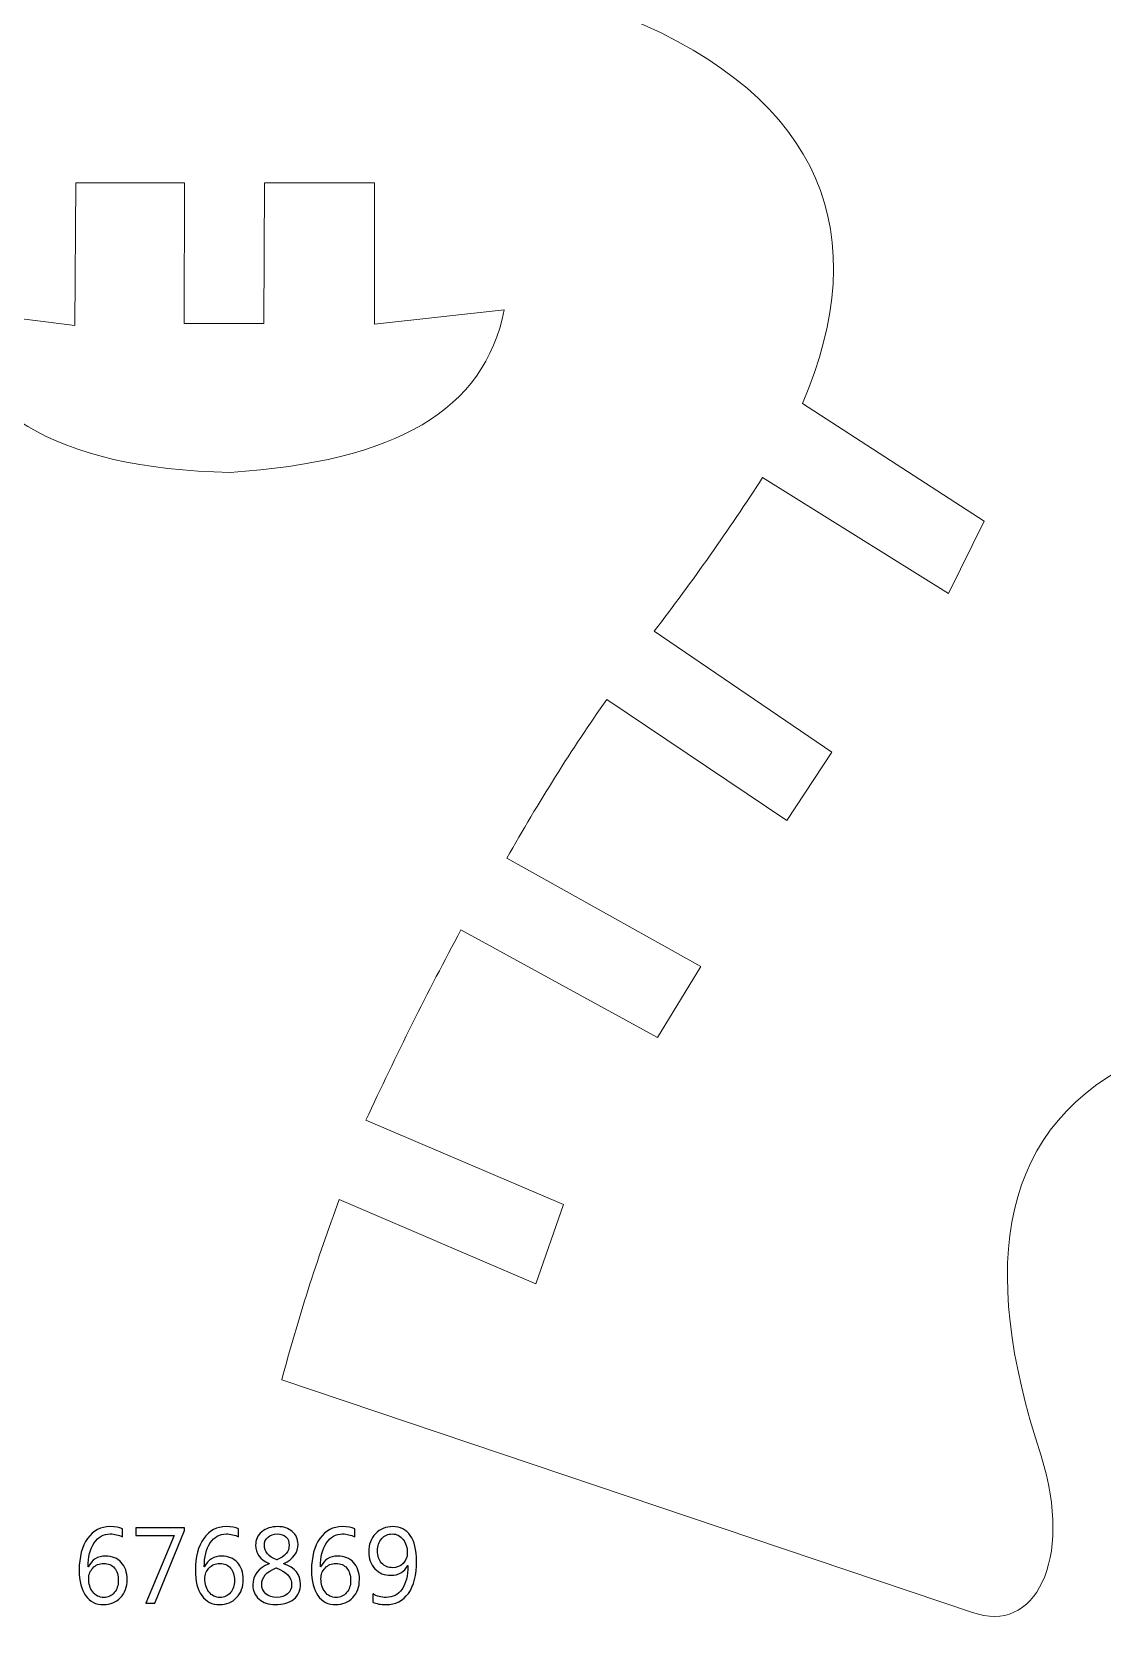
# Model space of a CAD drawing. Header units: centimetres. Extents: x -196 to 200, y -267 to 229.
# Drawn here: x -113.6 to -71.2, y 48.2 to 111.7 of the extents above; entities that cross this region are included whole.
import ezdxf

# ---------------------------------------------------------------- set-up
doc = ezdxf.new("R2010")
doc.units = ezdxf.units.CM
doc.header["$MEASUREMENT"] = 0
doc.layers.add('Camada 1', color=7, linetype='Continuous')
doc.layers.add('Camada 2', color=20, linetype='Continuous')

msp = doc.modelspace()

# ---------------------------------------------------------------- linework, layer by layer
at = {"layer": 'Camada 1', "lineweight": 9}
for points, knots in [([(114.689, 140.372), (114.689, 140.372), (121.777, 140.406), (121.777, 140.406), (121.777, 140.406), (121.777, 140.406), (121.77, 129.531), (121.77, 129.531), (121.77, 129.531), (121.77, 129.531), (125.082, 129.531), (125.082, 129.531), (125.082, 129.531), (125.082, 129.531), (125.087, 140.334), (125.087, 140.334), (125.087, 140.334), (125.087, 140.334), (135.586, 140.334), (135.586, 140.334), (135.586, 140.334), (135.586, 140.334), (135.586, 129.531), (135.586, 129.531), (135.586, 129.531), (135.586, 129.531), (138.885, 129.531), (138.885, 129.531), (138.885, 129.531), (138.885, 129.531), (138.886, 140.351), (138.886, 140.351), (138.886, 140.351), (138.886, 140.351), (149.417, 140.346), (149.417, 140.346), (149.417, 140.346), (149.417, 140.346), (149.391, 129.535), (149.391, 129.535), (149.391, 129.535), (149.391, 129.535), (152.742, 129.531), (152.742, 129.531), (152.742, 129.531), (152.742, 129.531), (152.755, 140.375), (152.755, 140.375), (152.755, 140.375), (152.755, 140.375), (163.247, 140.384), (163.247, 140.384), (163.247, 140.384), (163.247, 140.384), (163.247, 129.532), (163.247, 129.532), (163.247, 129.532), (163.247, 129.532), (166.534, 129.534), (166.534, 129.534), (166.534, 129.534), (166.534, 129.534), (166.587, 140.372), (166.587, 140.372), (166.587, 140.372), (166.587, 140.372), (177.191, 140.351), (177.191, 140.351), (177.191, 140.351), (177.191, 140.351), (177.225, 129.532), (177.225, 129.532), (177.225, 129.532), (177.225, 129.532), (180.491, 129.532), (180.491, 129.532), (180.491, 129.532), (180.491, 129.532), (180.507, 140.351), (180.507, 140.351), (180.507, 140.351), (180.507, 140.351), (194.175, 140.357), (194.175, 140.357), (194.175, 140.357), (194.175, 140.357), (194.198, 135.934), (194.198, 135.934), (194.198, 135.934), (194.198, 135.934), (190.911, 135.937), (190.911, 135.937), (190.911, 135.937), (190.911, 135.937), (190.911, 122.929), (190.911, 122.929), (190.911, 122.929), (190.911, 122.929), (194.197, 122.931), (194.197, 122.931), (194.197, 122.931), (194.197, 122.931), (194.197, 118.546), (194.197, 118.546), (194.197, 118.546), (194.197, 118.546), (111.237, 118.545), (111.237, 118.545), (111.237, 118.545), (111.237, 118.545), (111.234, 125.194), (111.234, 125.194), (111.234, 125.194), (111.234, 125.194), (100.095, 125.194), (100.095, 125.194), (100.095, 125.194), (98.387, 125.156), (97.605, 123.336), (97.591, 120.037), (97.591, 120.037), (97.729, 114.639), (94.559, 112.378), (91.986, 112.668), (91.986, 112.668), (91.986, 112.668), (93.508, 124.97), (93.508, 124.97), (93.508, 124.97), (93.508, 124.97), (90.249, 125.309), (90.249, 125.309), (90.249, 125.309), (90.249, 125.309), (89.165, 117.272), (89.165, 117.272), (89.165, 117.272), (89.165, 117.272), (2.271, 117.175), (2.271, 117.175), (2.271, 117.175), (2.271, 117.175), (2.269, 110.802), (2.269, 110.802), (2.269, 110.802), (2.269, 110.802), (-1.043, 110.801), (-1.043, 110.801), (-1.043, 110.801), (-1.043, 110.801), (-1.185, 88.942), (-1.185, 88.942), (-1.185, 88.942), (-1.185, 88.942), (-35.24, 85.129), (-35.24, 85.129), (-35.24, 85.129), (-35.24, 85.129), (-63.557, 85.144), (-63.557, 85.144), (-63.557, 85.144), (-65.043, 84.591), (-65.665, 83.347), (-65.246, 81.268), (-65.246, 81.268), (-65.246, 81.268), (-64.254, 78.165), (-64.254, 78.165), (-64.254, 78.165), (-63.326, 75.262), (-63.061, 73.597), (-65.387, 72.634), (-65.387, 72.634), (-65.387, 72.634), (-69.566, 71.073), (-69.566, 71.073), (-69.566, 71.073), (-75.32, 68.462), (-76.167, 62.893), (-73.657, 55.298), (-73.657, 55.298), (-72.354, 51.114), (-73.927, 48.199), (-76.368, 49.092), (-76.368, 49.092), (-76.368, 49.092), (-103.733, 58.307), (-103.733, 58.307), (-103.733, 58.307), (-103.102, 60.687), (-102.343, 63.067), (-101.456, 65.446), (-101.456, 65.446), (-101.456, 65.446), (-93.666, 62.108), (-93.666, 62.108), (-93.666, 62.108), (-93.666, 62.108), (-92.577, 65.248), (-92.577, 65.248), (-92.577, 65.248), (-92.577, 65.248), (-100.4, 68.586), (-100.4, 68.586), (-100.4, 68.586), (-99.209, 71.162), (-97.955, 73.674), (-96.637, 76.121), (-96.637, 76.121), (-96.637, 76.121), (-88.847, 71.858), (-88.847, 71.858), (-88.847, 71.858), (-88.847, 71.858), (-87.13, 74.667), (-87.13, 74.667), (-87.13, 74.667), (-87.13, 74.667), (-94.821, 78.964), (-94.821, 78.964), (-94.821, 78.964), (-93.561, 81.177), (-92.248, 83.287), (-90.86, 85.243), (-90.86, 85.243), (-90.86, 85.243), (-83.73, 80.451), (-83.73, 80.451), (-83.73, 80.451), (-83.73, 80.451), (-81.948, 83.161), (-81.948, 83.161), (-81.948, 83.161), (-81.948, 83.161), (-88.979, 87.953), (-88.979, 87.953), (-88.979, 87.953), (-87.461, 89.938), (-86.028, 91.963), (-84.688, 94.035), (-84.688, 94.035), (-84.688, 94.035), (-77.327, 89.441), (-77.327, 89.441), (-77.327, 89.441), (-77.327, 89.441), (-75.907, 92.316), (-75.907, 92.316), (-75.907, 92.316), (-75.907, 92.316), (-83.103, 96.976), (-83.103, 96.976), (-83.103, 96.976), (-80.277, 103.602), (-82.236, 109.043), (-90.122, 112.277), (-90.122, 112.277), (-103.899, 115.381), (-119.513, 113.823), (-133.764, 106.791), (-133.764, 106.791), (-144.008, 101.178), (-154.042, 94.092), (-164.777, 87.847), (-164.777, 87.847), (-170.221, 84.322), (-175.616, 81.162), (-181.376, 78.622), (-181.376, 78.622), (-183.558, 77.911), (-185.077, 77.638), (-185.897, 78.094), (-185.897, 78.094), (-191.027, 82.698), (-193.644, 93.751), (-193.229, 112.589), (-193.229, 112.589), (-192.121, 128.575), (-189.468, 139.014), (-184.95, 142.757), (-184.95, 142.757), (-180.824, 144.316), (-165.289, 144.555), (-141.95, 142.79), (-141.95, 142.79), (-126.066, 141.543), (-110.264, 140.047), (-94.515, 138.397), (-94.515, 138.397), (-85.281, 137.334), (-77.614, 145.445), (-70.733, 157.943), (-70.733, 157.943), (-72.994, 158.332), (-74.592, 160.089), (-74.791, 163.639), (-74.791, 163.639), (-74.747, 167.843), (-72.92, 169.939), (-69.436, 170.243), (-69.436, 170.243), (-67.983, 170.256), (-66.531, 170.239), (-65.079, 170.073), (-65.079, 170.073), (-63.108, 169.837), (-62.191, 170.706), (-62.256, 173.119), (-62.256, 173.119), (-62.256, 173.119), (-62.225, 177.892), (-62.225, 177.892), (-62.225, 177.892), (-62.225, 177.892), (-58.622, 177.892), (-58.622, 177.892), (-58.622, 177.892), (-58.622, 177.892), (-58.621, 184.763), (-58.621, 184.763), (-58.621, 184.763), (-58.621, 184.763), (-52.573, 184.76), (-52.573, 184.76), (-52.573, 184.76), (-52.573, 184.76), (-46.65, 192.035), (-46.65, 192.035), (-46.65, 192.035), (-46.65, 192.035), (-18.056, 192.03), (-18.056, 192.03), (-18.056, 192.03), (-18.056, 192.03), (-18.049, 180.199), (-18.049, 180.199), (-18.049, 180.199), (-18.049, 180.199), (-14.604, 180.2), (-14.604, 180.2), (-14.604, 180.2), (-14.604, 180.2), (-14.654, 172.369), (-14.654, 172.369), (-14.654, 172.369), (-14.75, 170.684), (-15.901, 169.942), (-17.653, 169.659), (-17.653, 169.659), (-17.653, 169.659), (-23.365, 169.659), (-23.365, 169.659), (-23.365, 169.659), (-23.365, 169.659), (-23.367, 164.682), (-23.367, 164.682), (-23.367, 164.682), (-23.367, 164.682), (-17.384, 164.682), (-17.384, 164.682), (-17.384, 164.682), (-9.828, 164.385), (-5.427, 163.227), (-3.319, 160.661), (-3.319, 160.661), (-1.966, 159.056), (-1.137, 157.276), (-1.075, 155.241), (-1.075, 155.241), (-1.075, 155.241), (-1.006, 145.454), (-1.006, 145.454), (-1.006, 145.454), (-1.006, 145.454), (2.333, 145.456), (2.333, 145.456), (2.333, 145.456), (2.333, 145.456), (2.342, 137.754), (2.342, 137.754), (2.342, 137.754), (2.342, 137.754), (92.633, 137.751), (92.633, 137.751), (92.633, 137.751), (92.633, 137.751), (92.619, 142.019), (92.619, 142.019), (92.619, 142.019), (94.823, 148.923), (96.989, 156.13), (99.23, 162.731), (99.23, 162.731), (100.216, 165.658), (101.894, 167.27), (104.257, 167.188), (104.257, 167.188), (107.361, 166.892), (109.115, 164.964), (110.065, 161.989), (110.065, 161.989), (111.854, 155.099), (113.136, 147.567), (114.689, 140.372)], [0, 0, 0, 0, 0.009804, 0.009804, 0.009804, 0.009804, 0.019608, 0.019608, 0.019608, 0.019608, 0.029412, 0.029412, 0.029412, 0.029412, 0.039216, 0.039216, 0.039216, 0.039216, 0.04902, 0.04902, 0.04902, 0.04902, 0.058824, 0.058824, 0.058824, 0.058824, 0.068627, 0.068627, 0.068627, 0.068627, 0.078431, 0.078431, 0.078431, 0.078431, 0.088235, 0.088235, 0.088235, 0.088235, 0.098039, 0.098039, 0.098039, 0.098039, 0.107843, 0.107843, 0.107843, 0.107843, 0.117647, 0.117647, 0.117647, 0.117647, 0.127451, 0.127451, 0.127451, 0.127451, 0.137255, 0.137255, 0.137255, 0.137255, 0.147059, 0.147059, 0.147059, 0.147059, 0.156863, 0.156863, 0.156863, 0.156863, 0.166667, 0.166667, 0.166667, 0.166667, 0.176471, 0.176471, 0.176471, 0.176471, 0.186275, 0.186275, 0.186275, 0.186275, 0.196078, 0.196078, 0.196078, 0.196078, 0.205882, 0.205882, 0.205882, 0.205882, 0.215686, 0.215686, 0.215686, 0.215686, 0.22549, 0.22549, 0.22549, 0.22549, 0.235294, 0.235294, 0.235294, 0.235294, 0.245098, 0.245098, 0.245098, 0.245098, 0.254902, 0.254902, 0.254902, 0.254902, 0.264706, 0.264706, 0.264706, 0.264706, 0.27451, 0.27451, 0.27451, 0.27451, 0.284314, 0.284314, 0.284314, 0.284314, 0.294118, 0.294118, 0.294118, 0.294118, 0.303922, 0.303922, 0.303922, 0.303922, 0.313725, 0.313725, 0.313725, 0.313726, 0.323529, 0.323529, 0.323529, 0.323529, 0.333333, 0.333333, 0.333333, 0.333333, 0.343137, 0.343137, 0.343137, 0.343137, 0.352941, 0.352941, 0.352941, 0.352941, 0.362745, 0.362745, 0.362745, 0.362745, 0.372549, 0.372549, 0.372549, 0.372549, 0.382353, 0.382353, 0.382353, 0.382353, 0.392157, 0.392157, 0.392157, 0.392157, 0.401961, 0.401961, 0.401961, 0.401961, 0.411765, 0.411765, 0.411765, 0.411765, 0.421569, 0.421569, 0.421569, 0.421569, 0.431373, 0.431373, 0.431373, 0.431373, 0.441176, 0.441176, 0.441176, 0.441176, 0.45098, 0.45098, 0.45098, 0.45098, 0.460784, 0.460784, 0.460784, 0.460784, 0.470588, 0.470588, 0.470588, 0.470588, 0.480392, 0.480392, 0.480392, 0.480392, 0.490196, 0.490196, 0.490196, 0.490196, 0.5, 0.5, 0.5, 0.5, 0.509804, 0.509804, 0.509804, 0.509804, 0.519608, 0.519608, 0.519608, 0.519608, 0.529412, 0.529412, 0.529412, 0.529412, 0.539216, 0.539216, 0.539216, 0.539216, 0.54902, 0.54902, 0.54902, 0.54902, 0.558824, 0.558824, 0.558824, 0.558824, 0.568627, 0.568627, 0.568627, 0.568627, 0.578431, 0.578431, 0.578431, 0.578431, 0.588235, 0.588235, 0.588235, 0.588235, 0.598039, 0.598039, 0.598039, 0.598039, 0.607843, 0.607843, 0.607843, 0.607843, 0.617647, 0.617647, 0.617647, 0.617647, 0.627451, 0.627451, 0.627451, 0.627451, 0.637255, 0.637255, 0.637255, 0.637255, 0.647059, 0.647059, 0.647059, 0.647059, 0.656863, 0.656863, 0.656863, 0.656863, 0.666667, 0.666667, 0.666667, 0.666667, 0.676471, 0.676471, 0.676471, 0.676471, 0.686275, 0.686275, 0.686275, 0.686275, 0.696078, 0.696078, 0.696078, 0.696078, 0.705882, 0.705882, 0.705882, 0.705882, 0.715686, 0.715686, 0.715686, 0.715686, 0.72549, 0.72549, 0.72549, 0.72549, 0.735294, 0.735294, 0.735294, 0.735294, 0.745098, 0.745098, 0.745098, 0.745098, 0.754902, 0.754902, 0.754902, 0.754902, 0.764706, 0.764706, 0.764706, 0.764706, 0.77451, 0.77451, 0.77451, 0.77451, 0.784314, 0.784314, 0.784314, 0.784314, 0.794118, 0.794118, 0.794118, 0.794118, 0.803922, 0.803922, 0.803922, 0.803922, 0.813725, 0.813725, 0.813725, 0.813726, 0.823529, 0.823529, 0.823529, 0.823529, 0.833333, 0.833333, 0.833333, 0.833333, 0.843137, 0.843137, 0.843137, 0.843137, 0.852941, 0.852941, 0.852941, 0.852941, 0.862745, 0.862745, 0.862745, 0.862745, 0.872549, 0.872549, 0.872549, 0.872549, 0.882353, 0.882353, 0.882353, 0.882353, 0.892157, 0.892157, 0.892157, 0.892157, 0.901961, 0.901961, 0.901961, 0.901961, 0.911765, 0.911765, 0.911765, 0.911765, 0.921569, 0.921569, 0.921569, 0.921569, 0.931373, 0.931373, 0.931373, 0.931373, 0.941176, 0.941176, 0.941176, 0.941176, 0.95098, 0.95098, 0.95098, 0.95098, 0.960784, 0.960784, 0.960784, 0.960784, 0.970588, 0.970588, 0.970588, 0.970588, 0.980392, 0.980392, 0.980392, 0.980392, 1, 1, 1, 1]), ([(-111.895, 105.71), (-111.895, 105.71), (-107.593, 105.709), (-107.593, 105.709), (-107.593, 105.709), (-107.593, 105.709), (-107.603, 100.142), (-107.603, 100.142), (-107.603, 100.142), (-107.603, 100.142), (-104.441, 100.143), (-104.441, 100.143), (-104.441, 100.143), (-104.441, 100.143), (-104.413, 105.708), (-104.413, 105.708), (-104.413, 105.708), (-104.413, 105.708), (-100.06, 105.71), (-100.06, 105.71), (-100.06, 105.71), (-100.06, 105.71), (-100.059, 100.115), (-100.059, 100.115), (-100.059, 100.115), (-100.059, 100.115), (-94.921, 100.684), (-94.921, 100.684), (-94.921, 100.684), (-95.715, 96.697), (-99.184, 94.676), (-105.781, 94.243), (-105.781, 94.243), (-112.77, 94.372), (-116.408, 96.807), (-117.081, 100.711), (-117.081, 100.711), (-117.081, 100.711), (-111.936, 100.057), (-111.936, 100.057), (-111.936, 100.057), (-111.936, 100.057), (-111.895, 105.71), (-111.895, 105.71)], [0, 0, 0, 0, 0.083333, 0.083333, 0.083333, 0.083333, 0.166667, 0.166667, 0.166667, 0.166667, 0.25, 0.25, 0.25, 0.25, 0.333333, 0.333333, 0.333333, 0.333333, 0.416667, 0.416667, 0.416667, 0.416667, 0.5, 0.5, 0.5, 0.5, 0.583333, 0.583333, 0.583333, 0.583333, 0.666667, 0.666667, 0.666667, 0.666667, 0.75, 0.75, 0.75, 0.75, 0.833333, 0.833333, 0.833333, 0.833333, 1, 1, 1, 1])]:
    msp.add_open_spline(points, degree=3, knots=knots, dxfattribs=at)
at = {"layer": 'Camada 2'}
for points, knots in [([(-110.043, 52.404), (-110.043, 52.404), (-110.043, 52.08), (-110.043, 52.08), (-110.043, 52.08), (-110.197, 52.159), (-110.36, 52.199), (-110.53, 52.199), (-110.53, 52.199), (-110.795, 52.199), (-111.007, 52.081), (-111.166, 51.845), (-111.166, 51.845), (-111.325, 51.609), (-111.404, 51.292), (-111.404, 50.896), (-111.404, 50.896), (-111.404, 50.896), (-111.396, 50.896), (-111.396, 50.896), (-111.396, 50.896), (-111.257, 51.178), (-111.03, 51.32), (-110.713, 51.32), (-110.713, 51.32), (-110.452, 51.32), (-110.245, 51.236), (-110.091, 51.069), (-110.091, 51.069), (-109.936, 50.901), (-109.86, 50.677), (-109.86, 50.396), (-109.86, 50.396), (-109.86, 50.103), (-109.948, 49.863), (-110.124, 49.678), (-110.124, 49.678), (-110.301, 49.492), (-110.525, 49.399), (-110.796, 49.399), (-110.796, 49.399), (-111.096, 49.399), (-111.332, 49.519), (-111.503, 49.758), (-111.503, 49.758), (-111.673, 49.997), (-111.759, 50.333), (-111.759, 50.765), (-111.759, 50.765), (-111.759, 51.289), (-111.647, 51.708), (-111.424, 52.02), (-111.424, 52.02), (-111.2, 52.333), (-110.905, 52.489), (-110.539, 52.489), (-110.539, 52.489), (-110.33, 52.489), (-110.165, 52.461), (-110.043, 52.404)], [0, 0, 0, 0, 0.0625, 0.0625, 0.0625, 0.0625, 0.125, 0.125, 0.125, 0.125, 0.1875, 0.1875, 0.1875, 0.1875, 0.25, 0.25, 0.25, 0.25, 0.3125, 0.3125, 0.3125, 0.3125, 0.375, 0.375, 0.375, 0.375, 0.4375, 0.4375, 0.4375, 0.4375, 0.5, 0.5, 0.5, 0.5, 0.5625, 0.5625, 0.5625, 0.5625, 0.625, 0.625, 0.625, 0.625, 0.6875, 0.6875, 0.6875, 0.6875, 0.75, 0.75, 0.75, 0.75, 0.8125, 0.8125, 0.8125, 0.8125, 0.875, 0.875, 0.875, 0.875, 1, 1, 1, 1]), ([(-107.585, 52.331), (-107.585, 52.331), (-108.767, 49.451), (-108.767, 49.451), (-108.767, 49.451), (-108.767, 49.451), (-109.121, 49.451), (-109.121, 49.451), (-109.121, 49.451), (-109.121, 49.451), (-108.003, 52.131), (-108.003, 52.131), (-108.003, 52.131), (-108.003, 52.131), (-109.51, 52.131), (-109.51, 52.131), (-109.51, 52.131), (-109.51, 52.131), (-109.51, 52.438), (-109.51, 52.438), (-109.51, 52.438), (-109.51, 52.438), (-107.585, 52.438), (-107.585, 52.438), (-107.585, 52.438), (-107.585, 52.438), (-107.585, 52.331), (-107.585, 52.331)], [0, 0, 0, 0, 0.125, 0.125, 0.125, 0.125, 0.25, 0.25, 0.25, 0.25, 0.375, 0.375, 0.375, 0.375, 0.5, 0.5, 0.5, 0.5, 0.625, 0.625, 0.625, 0.625, 0.75, 0.75, 0.75, 0.75, 1, 1, 1, 1]), ([(-105.442, 52.404), (-105.442, 52.404), (-105.442, 52.08), (-105.442, 52.08), (-105.442, 52.08), (-105.597, 52.159), (-105.759, 52.199), (-105.93, 52.199), (-105.93, 52.199), (-106.194, 52.199), (-106.406, 52.081), (-106.566, 51.845), (-106.566, 51.845), (-106.724, 51.609), (-106.804, 51.292), (-106.804, 50.896), (-106.804, 50.896), (-106.804, 50.896), (-106.795, 50.896), (-106.795, 50.896), (-106.795, 50.896), (-106.657, 51.178), (-106.429, 51.32), (-106.112, 51.32), (-106.112, 51.32), (-105.851, 51.32), (-105.644, 51.236), (-105.49, 51.069), (-105.49, 51.069), (-105.336, 50.901), (-105.259, 50.677), (-105.259, 50.396), (-105.259, 50.396), (-105.259, 50.103), (-105.347, 49.863), (-105.523, 49.678), (-105.523, 49.678), (-105.7, 49.492), (-105.924, 49.399), (-106.196, 49.399), (-106.196, 49.399), (-106.496, 49.399), (-106.731, 49.519), (-106.902, 49.758), (-106.902, 49.758), (-107.073, 49.997), (-107.158, 50.333), (-107.158, 50.765), (-107.158, 50.765), (-107.158, 51.289), (-107.046, 51.708), (-106.823, 52.02), (-106.823, 52.02), (-106.6, 52.333), (-106.304, 52.489), (-105.938, 52.489), (-105.938, 52.489), (-105.73, 52.489), (-105.565, 52.461), (-105.442, 52.404)], [0, 0, 0, 0, 0.0625, 0.0625, 0.0625, 0.0625, 0.125, 0.125, 0.125, 0.125, 0.1875, 0.1875, 0.1875, 0.1875, 0.25, 0.25, 0.25, 0.25, 0.3125, 0.3125, 0.3125, 0.3125, 0.375, 0.375, 0.375, 0.375, 0.4375, 0.4375, 0.4375, 0.4375, 0.5, 0.5, 0.5, 0.5, 0.5625, 0.5625, 0.5625, 0.5625, 0.625, 0.625, 0.625, 0.625, 0.6875, 0.6875, 0.6875, 0.6875, 0.75, 0.75, 0.75, 0.75, 0.8125, 0.8125, 0.8125, 0.8125, 0.875, 0.875, 0.875, 0.875, 1, 1, 1, 1]), ([(-104.235, 51.017), (-104.235, 51.017), (-104.235, 51.025), (-104.235, 51.025), (-104.235, 51.025), (-104.593, 51.192), (-104.772, 51.434), (-104.772, 51.751), (-104.772, 51.751), (-104.772, 51.966), (-104.691, 52.144), (-104.526, 52.282), (-104.526, 52.282), (-104.362, 52.42), (-104.151, 52.489), (-103.892, 52.489), (-103.892, 52.489), (-103.658, 52.489), (-103.466, 52.425), (-103.316, 52.295), (-103.316, 52.295), (-103.166, 52.166), (-103.091, 52), (-103.091, 51.797), (-103.091, 51.797), (-103.091, 51.466), (-103.276, 51.209), (-103.646, 51.025), (-103.646, 51.025), (-103.646, 51.025), (-103.646, 51.017), (-103.646, 51.017), (-103.646, 51.017), (-103.21, 50.861), (-102.993, 50.591), (-102.993, 50.208), (-102.993, 50.208), (-102.993, 49.961), (-103.082, 49.764), (-103.259, 49.618), (-103.259, 49.618), (-103.437, 49.473), (-103.684, 49.399), (-104.001, 49.399), (-104.001, 49.399), (-104.256, 49.399), (-104.466, 49.472), (-104.631, 49.616), (-104.631, 49.616), (-104.797, 49.761), (-104.879, 49.949), (-104.879, 50.179), (-104.879, 50.179), (-104.879, 50.562), (-104.664, 50.842), (-104.235, 51.017)], [0, 0, 0, 0, 0.066667, 0.066667, 0.066667, 0.066667, 0.133333, 0.133333, 0.133333, 0.133333, 0.2, 0.2, 0.2, 0.2, 0.266667, 0.266667, 0.266667, 0.266667, 0.333333, 0.333333, 0.333333, 0.333333, 0.4, 0.4, 0.4, 0.4, 0.466667, 0.466667, 0.466667, 0.466667, 0.533333, 0.533333, 0.533333, 0.533333, 0.6, 0.6, 0.6, 0.6, 0.666667, 0.666667, 0.666667, 0.666667, 0.733333, 0.733333, 0.733333, 0.733333, 0.8, 0.8, 0.8, 0.8, 0.866667, 0.866667, 0.866667, 0.866667, 1, 1, 1, 1]), ([(-103.441, 51.754), (-103.441, 51.892), (-103.484, 52.001), (-103.57, 52.08), (-103.57, 52.08), (-103.656, 52.159), (-103.774, 52.199), (-103.923, 52.199), (-103.923, 52.199), (-104.062, 52.199), (-104.181, 52.158), (-104.277, 52.075), (-104.277, 52.075), (-104.374, 51.992), (-104.422, 51.887), (-104.422, 51.759), (-104.422, 51.759), (-104.422, 51.498), (-104.26, 51.303), (-103.936, 51.171), (-103.936, 51.171), (-103.606, 51.307), (-103.441, 51.501), (-103.441, 51.754)], [0, 0, 0, 0, 0.142857, 0.142857, 0.142857, 0.142857, 0.285714, 0.285714, 0.285714, 0.285714, 0.428571, 0.428571, 0.428571, 0.428571, 0.571429, 0.571429, 0.571429, 0.571429, 0.714286, 0.714286, 0.714286, 0.714286, 1, 1, 1, 1]), ([(-100.842, 52.404), (-100.842, 52.404), (-100.842, 52.08), (-100.842, 52.08), (-100.842, 52.08), (-100.996, 52.159), (-101.158, 52.199), (-101.329, 52.199), (-101.329, 52.199), (-101.594, 52.199), (-101.806, 52.081), (-101.965, 51.845), (-101.965, 51.845), (-102.123, 51.609), (-102.203, 51.292), (-102.203, 50.896), (-102.203, 50.896), (-102.203, 50.896), (-102.195, 50.896), (-102.195, 50.896), (-102.195, 50.896), (-102.056, 51.178), (-101.828, 51.32), (-101.512, 51.32), (-101.512, 51.32), (-101.251, 51.32), (-101.044, 51.236), (-100.889, 51.069), (-100.889, 51.069), (-100.735, 50.901), (-100.658, 50.677), (-100.658, 50.396), (-100.658, 50.396), (-100.658, 50.103), (-100.746, 49.863), (-100.923, 49.678), (-100.923, 49.678), (-101.099, 49.492), (-101.323, 49.399), (-101.595, 49.399), (-101.595, 49.399), (-101.895, 49.399), (-102.131, 49.519), (-102.301, 49.758), (-102.301, 49.758), (-102.472, 49.997), (-102.557, 50.333), (-102.557, 50.765), (-102.557, 50.765), (-102.557, 51.289), (-102.446, 51.708), (-102.222, 52.02), (-102.222, 52.02), (-101.999, 52.333), (-101.704, 52.489), (-101.337, 52.489), (-101.337, 52.489), (-101.129, 52.489), (-100.964, 52.461), (-100.842, 52.404)], [0, 0, 0, 0, 0.0625, 0.0625, 0.0625, 0.0625, 0.125, 0.125, 0.125, 0.125, 0.1875, 0.1875, 0.1875, 0.1875, 0.25, 0.25, 0.25, 0.25, 0.3125, 0.3125, 0.3125, 0.3125, 0.375, 0.375, 0.375, 0.375, 0.4375, 0.4375, 0.4375, 0.4375, 0.5, 0.5, 0.5, 0.5, 0.5625, 0.5625, 0.5625, 0.5625, 0.625, 0.625, 0.625, 0.625, 0.6875, 0.6875, 0.6875, 0.6875, 0.75, 0.75, 0.75, 0.75, 0.8125, 0.8125, 0.8125, 0.8125, 0.875, 0.875, 0.875, 0.875, 1, 1, 1, 1]), ([(-100.129, 49.499), (-100.129, 49.499), (-100.129, 49.827), (-100.129, 49.827), (-100.129, 49.827), (-99.963, 49.732), (-99.786, 49.685), (-99.6, 49.685), (-99.6, 49.685), (-99.329, 49.685), (-99.118, 49.795), (-98.968, 50.013), (-98.968, 50.013), (-98.817, 50.232), (-98.742, 50.542), (-98.742, 50.944), (-98.742, 50.944), (-98.745, 50.943), (-98.748, 50.943), (-98.75, 50.944), (-98.75, 50.944), (-98.878, 50.688), (-99.1, 50.56), (-99.416, 50.56), (-99.416, 50.56), (-99.672, 50.56), (-99.881, 50.647), (-100.046, 50.821), (-100.046, 50.821), (-100.209, 50.994), (-100.291, 51.218), (-100.291, 51.491), (-100.291, 51.491), (-100.291, 51.783), (-100.202, 52.023), (-100.022, 52.209), (-100.022, 52.209), (-99.842, 52.396), (-99.612, 52.489), (-99.331, 52.489), (-99.331, 52.489), (-99.037, 52.489), (-98.807, 52.373), (-98.643, 52.14), (-98.643, 52.14), (-98.479, 51.907), (-98.396, 51.568), (-98.396, 51.124), (-98.396, 51.124), (-98.396, 50.572), (-98.503, 50.146), (-98.717, 49.847), (-98.717, 49.847), (-98.93, 49.549), (-99.228, 49.399), (-99.608, 49.399), (-99.608, 49.399), (-99.808, 49.399), (-99.982, 49.433), (-100.129, 49.499)], [0, 0, 0, 0, 0.0625, 0.0625, 0.0625, 0.0625, 0.125, 0.125, 0.125, 0.125, 0.1875, 0.1875, 0.1875, 0.1875, 0.25, 0.25, 0.25, 0.25, 0.3125, 0.3125, 0.3125, 0.3125, 0.375, 0.375, 0.375, 0.375, 0.4375, 0.4375, 0.4375, 0.4375, 0.5, 0.5, 0.5, 0.5, 0.5625, 0.5625, 0.5625, 0.5625, 0.625, 0.625, 0.625, 0.625, 0.6875, 0.6875, 0.6875, 0.6875, 0.75, 0.75, 0.75, 0.75, 0.8125, 0.8125, 0.8125, 0.8125, 0.875, 0.875, 0.875, 0.875, 1, 1, 1, 1]), ([(-99.363, 52.199), (-99.528, 52.199), (-99.665, 52.137), (-99.775, 52.013), (-99.775, 52.013), (-99.886, 51.888), (-99.941, 51.73), (-99.941, 51.538), (-99.941, 51.538), (-99.941, 51.328), (-99.887, 51.163), (-99.779, 51.043), (-99.779, 51.043), (-99.671, 50.923), (-99.524, 50.863), (-99.339, 50.863), (-99.339, 50.863), (-99.179, 50.863), (-99.043, 50.918), (-98.931, 51.028), (-98.931, 51.028), (-98.819, 51.138), (-98.763, 51.272), (-98.763, 51.43), (-98.763, 51.43), (-98.763, 51.656), (-98.819, 51.841), (-98.93, 51.984), (-98.93, 51.984), (-99.041, 52.127), (-99.185, 52.199), (-99.363, 52.199)], [0, 0, 0, 0, 0.111111, 0.111111, 0.111111, 0.111111, 0.222222, 0.222222, 0.222222, 0.222222, 0.333333, 0.333333, 0.333333, 0.333333, 0.444444, 0.444444, 0.444444, 0.444444, 0.555556, 0.555556, 0.555556, 0.555556, 0.666667, 0.666667, 0.666667, 0.666667, 0.777778, 0.777778, 0.777778, 0.777778, 1, 1, 1, 1]), ([(-110.789, 51.03), (-110.966, 51.03), (-111.109, 50.97), (-111.218, 50.85), (-111.218, 50.85), (-111.328, 50.73), (-111.383, 50.589), (-111.383, 50.426), (-111.383, 50.426), (-111.383, 50.222), (-111.328, 50.047), (-111.22, 49.902), (-111.22, 49.902), (-111.111, 49.758), (-110.966, 49.685), (-110.785, 49.685), (-110.785, 49.685), (-110.613, 49.685), (-110.473, 49.749), (-110.368, 49.875), (-110.368, 49.875), (-110.262, 50), (-110.21, 50.16), (-110.21, 50.353), (-110.21, 50.353), (-110.21, 50.565), (-110.26, 50.73), (-110.362, 50.85), (-110.362, 50.85), (-110.463, 50.97), (-110.606, 51.03), (-110.789, 51.03)], [0, 0, 0, 0, 0.111111, 0.111111, 0.111111, 0.111111, 0.222222, 0.222222, 0.222222, 0.222222, 0.333333, 0.333333, 0.333333, 0.333333, 0.444444, 0.444444, 0.444444, 0.444444, 0.555556, 0.555556, 0.555556, 0.555556, 0.666667, 0.666667, 0.666667, 0.666667, 0.777778, 0.777778, 0.777778, 0.777778, 1, 1, 1, 1]), ([(-106.189, 51.03), (-106.365, 51.03), (-106.508, 50.97), (-106.617, 50.85), (-106.617, 50.85), (-106.728, 50.73), (-106.783, 50.589), (-106.783, 50.426), (-106.783, 50.426), (-106.783, 50.222), (-106.728, 50.047), (-106.619, 49.902), (-106.619, 49.902), (-106.51, 49.758), (-106.365, 49.685), (-106.184, 49.685), (-106.184, 49.685), (-106.012, 49.685), (-105.873, 49.749), (-105.767, 49.875), (-105.767, 49.875), (-105.661, 50), (-105.609, 50.16), (-105.609, 50.353), (-105.609, 50.353), (-105.609, 50.565), (-105.659, 50.73), (-105.761, 50.85), (-105.761, 50.85), (-105.863, 50.97), (-106.005, 51.03), (-106.189, 51.03)], [0, 0, 0, 0, 0.111111, 0.111111, 0.111111, 0.111111, 0.222222, 0.222222, 0.222222, 0.222222, 0.333333, 0.333333, 0.333333, 0.333333, 0.444444, 0.444444, 0.444444, 0.444444, 0.555556, 0.555556, 0.555556, 0.555556, 0.666667, 0.666667, 0.666667, 0.666667, 0.777778, 0.777778, 0.777778, 0.777778, 1, 1, 1, 1]), ([(-103.959, 50.855), (-104.339, 50.703), (-104.529, 50.483), (-104.529, 50.195), (-104.529, 50.195), (-104.529, 50.046), (-104.474, 49.924), (-104.363, 49.828), (-104.363, 49.828), (-104.253, 49.733), (-104.108, 49.685), (-103.927, 49.685), (-103.927, 49.685), (-103.755, 49.685), (-103.615, 49.732), (-103.506, 49.826), (-103.506, 49.826), (-103.397, 49.92), (-103.343, 50.039), (-103.343, 50.182), (-103.343, 50.182), (-103.343, 50.483), (-103.548, 50.707), (-103.959, 50.855)], [0, 0, 0, 0, 0.142857, 0.142857, 0.142857, 0.142857, 0.285714, 0.285714, 0.285714, 0.285714, 0.428571, 0.428571, 0.428571, 0.428571, 0.571429, 0.571429, 0.571429, 0.571429, 0.714286, 0.714286, 0.714286, 0.714286, 1, 1, 1, 1]), ([(-101.588, 51.03), (-101.764, 51.03), (-101.907, 50.97), (-102.017, 50.85), (-102.017, 50.85), (-102.127, 50.73), (-102.182, 50.589), (-102.182, 50.426), (-102.182, 50.426), (-102.182, 50.222), (-102.127, 50.047), (-102.018, 49.902), (-102.018, 49.902), (-101.909, 49.758), (-101.764, 49.685), (-101.584, 49.685), (-101.584, 49.685), (-101.411, 49.685), (-101.272, 49.749), (-101.167, 49.875), (-101.167, 49.875), (-101.061, 50), (-101.008, 50.16), (-101.008, 50.353), (-101.008, 50.353), (-101.008, 50.565), (-101.059, 50.73), (-101.16, 50.85), (-101.16, 50.85), (-101.262, 50.97), (-101.404, 51.03), (-101.588, 51.03)], [0, 0, 0, 0, 0.111111, 0.111111, 0.111111, 0.111111, 0.222222, 0.222222, 0.222222, 0.222222, 0.333333, 0.333333, 0.333333, 0.333333, 0.444444, 0.444444, 0.444444, 0.444444, 0.555556, 0.555556, 0.555556, 0.555556, 0.666667, 0.666667, 0.666667, 0.666667, 0.777778, 0.777778, 0.777778, 0.777778, 1, 1, 1, 1])]:
    msp.add_open_spline(points, degree=3, knots=knots, dxfattribs=at)
at = {"layer": 'Camada 2', "lineweight": 9}
for points, knots in [([(-110.043, 52.404), (-110.043, 52.404), (-110.043, 52.08), (-110.043, 52.08), (-110.043, 52.08), (-110.197, 52.159), (-110.36, 52.199), (-110.53, 52.199), (-110.53, 52.199), (-110.795, 52.199), (-111.007, 52.081), (-111.166, 51.845), (-111.166, 51.845), (-111.325, 51.609), (-111.404, 51.292), (-111.404, 50.896), (-111.404, 50.896), (-111.404, 50.896), (-111.396, 50.896), (-111.396, 50.896), (-111.396, 50.896), (-111.257, 51.178), (-111.03, 51.32), (-110.713, 51.32), (-110.713, 51.32), (-110.452, 51.32), (-110.245, 51.236), (-110.091, 51.069), (-110.091, 51.069), (-109.936, 50.901), (-109.86, 50.677), (-109.86, 50.396), (-109.86, 50.396), (-109.86, 50.103), (-109.948, 49.863), (-110.124, 49.678), (-110.124, 49.678), (-110.301, 49.492), (-110.525, 49.399), (-110.796, 49.399), (-110.796, 49.399), (-111.096, 49.399), (-111.332, 49.519), (-111.503, 49.758), (-111.503, 49.758), (-111.673, 49.997), (-111.759, 50.333), (-111.759, 50.765), (-111.759, 50.765), (-111.759, 51.289), (-111.647, 51.708), (-111.424, 52.02), (-111.424, 52.02), (-111.2, 52.333), (-110.905, 52.489), (-110.539, 52.489), (-110.539, 52.489), (-110.33, 52.489), (-110.165, 52.461), (-110.043, 52.404)], [0, 0, 0, 0, 0.0625, 0.0625, 0.0625, 0.0625, 0.125, 0.125, 0.125, 0.125, 0.1875, 0.1875, 0.1875, 0.1875, 0.25, 0.25, 0.25, 0.25, 0.3125, 0.3125, 0.3125, 0.3125, 0.375, 0.375, 0.375, 0.375, 0.4375, 0.4375, 0.4375, 0.4375, 0.5, 0.5, 0.5, 0.5, 0.5625, 0.5625, 0.5625, 0.5625, 0.625, 0.625, 0.625, 0.625, 0.6875, 0.6875, 0.6875, 0.6875, 0.75, 0.75, 0.75, 0.75, 0.8125, 0.8125, 0.8125, 0.8125, 0.875, 0.875, 0.875, 0.875, 1, 1, 1, 1]), ([(-107.585, 52.331), (-107.585, 52.331), (-108.767, 49.451), (-108.767, 49.451), (-108.767, 49.451), (-108.767, 49.451), (-109.121, 49.451), (-109.121, 49.451), (-109.121, 49.451), (-109.121, 49.451), (-108.003, 52.131), (-108.003, 52.131), (-108.003, 52.131), (-108.003, 52.131), (-109.51, 52.131), (-109.51, 52.131), (-109.51, 52.131), (-109.51, 52.131), (-109.51, 52.438), (-109.51, 52.438), (-109.51, 52.438), (-109.51, 52.438), (-107.585, 52.438), (-107.585, 52.438), (-107.585, 52.438), (-107.585, 52.438), (-107.585, 52.331), (-107.585, 52.331)], [0, 0, 0, 0, 0.125, 0.125, 0.125, 0.125, 0.25, 0.25, 0.25, 0.25, 0.375, 0.375, 0.375, 0.375, 0.5, 0.5, 0.5, 0.5, 0.625, 0.625, 0.625, 0.625, 0.75, 0.75, 0.75, 0.75, 1, 1, 1, 1]), ([(-105.442, 52.404), (-105.442, 52.404), (-105.442, 52.08), (-105.442, 52.08), (-105.442, 52.08), (-105.597, 52.159), (-105.759, 52.199), (-105.93, 52.199), (-105.93, 52.199), (-106.194, 52.199), (-106.406, 52.081), (-106.566, 51.845), (-106.566, 51.845), (-106.724, 51.609), (-106.804, 51.292), (-106.804, 50.896), (-106.804, 50.896), (-106.804, 50.896), (-106.795, 50.896), (-106.795, 50.896), (-106.795, 50.896), (-106.657, 51.178), (-106.429, 51.32), (-106.112, 51.32), (-106.112, 51.32), (-105.851, 51.32), (-105.644, 51.236), (-105.49, 51.069), (-105.49, 51.069), (-105.336, 50.901), (-105.259, 50.677), (-105.259, 50.396), (-105.259, 50.396), (-105.259, 50.103), (-105.347, 49.863), (-105.523, 49.678), (-105.523, 49.678), (-105.7, 49.492), (-105.924, 49.399), (-106.196, 49.399), (-106.196, 49.399), (-106.496, 49.399), (-106.731, 49.519), (-106.902, 49.758), (-106.902, 49.758), (-107.073, 49.997), (-107.158, 50.333), (-107.158, 50.765), (-107.158, 50.765), (-107.158, 51.289), (-107.046, 51.708), (-106.823, 52.02), (-106.823, 52.02), (-106.6, 52.333), (-106.304, 52.489), (-105.938, 52.489), (-105.938, 52.489), (-105.73, 52.489), (-105.565, 52.461), (-105.442, 52.404)], [0, 0, 0, 0, 0.0625, 0.0625, 0.0625, 0.0625, 0.125, 0.125, 0.125, 0.125, 0.1875, 0.1875, 0.1875, 0.1875, 0.25, 0.25, 0.25, 0.25, 0.3125, 0.3125, 0.3125, 0.3125, 0.375, 0.375, 0.375, 0.375, 0.4375, 0.4375, 0.4375, 0.4375, 0.5, 0.5, 0.5, 0.5, 0.5625, 0.5625, 0.5625, 0.5625, 0.625, 0.625, 0.625, 0.625, 0.6875, 0.6875, 0.6875, 0.6875, 0.75, 0.75, 0.75, 0.75, 0.8125, 0.8125, 0.8125, 0.8125, 0.875, 0.875, 0.875, 0.875, 1, 1, 1, 1]), ([(-104.235, 51.017), (-104.235, 51.017), (-104.235, 51.025), (-104.235, 51.025), (-104.235, 51.025), (-104.593, 51.192), (-104.772, 51.434), (-104.772, 51.751), (-104.772, 51.751), (-104.772, 51.966), (-104.691, 52.144), (-104.526, 52.282), (-104.526, 52.282), (-104.362, 52.42), (-104.151, 52.489), (-103.892, 52.489), (-103.892, 52.489), (-103.658, 52.489), (-103.466, 52.425), (-103.316, 52.295), (-103.316, 52.295), (-103.166, 52.166), (-103.091, 52), (-103.091, 51.797), (-103.091, 51.797), (-103.091, 51.466), (-103.276, 51.209), (-103.646, 51.025), (-103.646, 51.025), (-103.646, 51.025), (-103.646, 51.017), (-103.646, 51.017), (-103.646, 51.017), (-103.21, 50.861), (-102.993, 50.591), (-102.993, 50.208), (-102.993, 50.208), (-102.993, 49.961), (-103.082, 49.764), (-103.259, 49.618), (-103.259, 49.618), (-103.437, 49.473), (-103.684, 49.399), (-104.001, 49.399), (-104.001, 49.399), (-104.256, 49.399), (-104.466, 49.472), (-104.631, 49.616), (-104.631, 49.616), (-104.797, 49.761), (-104.879, 49.949), (-104.879, 50.179), (-104.879, 50.179), (-104.879, 50.562), (-104.664, 50.842), (-104.235, 51.017)], [0, 0, 0, 0, 0.066667, 0.066667, 0.066667, 0.066667, 0.133333, 0.133333, 0.133333, 0.133333, 0.2, 0.2, 0.2, 0.2, 0.266667, 0.266667, 0.266667, 0.266667, 0.333333, 0.333333, 0.333333, 0.333333, 0.4, 0.4, 0.4, 0.4, 0.466667, 0.466667, 0.466667, 0.466667, 0.533333, 0.533333, 0.533333, 0.533333, 0.6, 0.6, 0.6, 0.6, 0.666667, 0.666667, 0.666667, 0.666667, 0.733333, 0.733333, 0.733333, 0.733333, 0.8, 0.8, 0.8, 0.8, 0.866667, 0.866667, 0.866667, 0.866667, 1, 1, 1, 1]), ([(-103.441, 51.754), (-103.441, 51.892), (-103.484, 52.001), (-103.57, 52.08), (-103.57, 52.08), (-103.656, 52.159), (-103.774, 52.199), (-103.923, 52.199), (-103.923, 52.199), (-104.062, 52.199), (-104.181, 52.158), (-104.277, 52.075), (-104.277, 52.075), (-104.374, 51.992), (-104.422, 51.887), (-104.422, 51.759), (-104.422, 51.759), (-104.422, 51.498), (-104.26, 51.303), (-103.936, 51.171), (-103.936, 51.171), (-103.606, 51.307), (-103.441, 51.501), (-103.441, 51.754)], [0, 0, 0, 0, 0.142857, 0.142857, 0.142857, 0.142857, 0.285714, 0.285714, 0.285714, 0.285714, 0.428571, 0.428571, 0.428571, 0.428571, 0.571429, 0.571429, 0.571429, 0.571429, 0.714286, 0.714286, 0.714286, 0.714286, 1, 1, 1, 1]), ([(-100.842, 52.404), (-100.842, 52.404), (-100.842, 52.08), (-100.842, 52.08), (-100.842, 52.08), (-100.996, 52.159), (-101.158, 52.199), (-101.329, 52.199), (-101.329, 52.199), (-101.594, 52.199), (-101.806, 52.081), (-101.965, 51.845), (-101.965, 51.845), (-102.123, 51.609), (-102.203, 51.292), (-102.203, 50.896), (-102.203, 50.896), (-102.203, 50.896), (-102.195, 50.896), (-102.195, 50.896), (-102.195, 50.896), (-102.056, 51.178), (-101.828, 51.32), (-101.512, 51.32), (-101.512, 51.32), (-101.251, 51.32), (-101.044, 51.236), (-100.889, 51.069), (-100.889, 51.069), (-100.735, 50.901), (-100.658, 50.677), (-100.658, 50.396), (-100.658, 50.396), (-100.658, 50.103), (-100.746, 49.863), (-100.923, 49.678), (-100.923, 49.678), (-101.099, 49.492), (-101.323, 49.399), (-101.595, 49.399), (-101.595, 49.399), (-101.895, 49.399), (-102.131, 49.519), (-102.301, 49.758), (-102.301, 49.758), (-102.472, 49.997), (-102.557, 50.333), (-102.557, 50.765), (-102.557, 50.765), (-102.557, 51.289), (-102.446, 51.708), (-102.222, 52.02), (-102.222, 52.02), (-101.999, 52.333), (-101.704, 52.489), (-101.337, 52.489), (-101.337, 52.489), (-101.129, 52.489), (-100.964, 52.461), (-100.842, 52.404)], [0, 0, 0, 0, 0.0625, 0.0625, 0.0625, 0.0625, 0.125, 0.125, 0.125, 0.125, 0.1875, 0.1875, 0.1875, 0.1875, 0.25, 0.25, 0.25, 0.25, 0.3125, 0.3125, 0.3125, 0.3125, 0.375, 0.375, 0.375, 0.375, 0.4375, 0.4375, 0.4375, 0.4375, 0.5, 0.5, 0.5, 0.5, 0.5625, 0.5625, 0.5625, 0.5625, 0.625, 0.625, 0.625, 0.625, 0.6875, 0.6875, 0.6875, 0.6875, 0.75, 0.75, 0.75, 0.75, 0.8125, 0.8125, 0.8125, 0.8125, 0.875, 0.875, 0.875, 0.875, 1, 1, 1, 1]), ([(-100.129, 49.499), (-100.129, 49.499), (-100.129, 49.827), (-100.129, 49.827), (-100.129, 49.827), (-99.963, 49.732), (-99.786, 49.685), (-99.6, 49.685), (-99.6, 49.685), (-99.329, 49.685), (-99.118, 49.795), (-98.968, 50.013), (-98.968, 50.013), (-98.817, 50.232), (-98.742, 50.542), (-98.742, 50.944), (-98.742, 50.944), (-98.745, 50.943), (-98.748, 50.943), (-98.75, 50.944), (-98.75, 50.944), (-98.878, 50.688), (-99.1, 50.56), (-99.416, 50.56), (-99.416, 50.56), (-99.672, 50.56), (-99.881, 50.647), (-100.046, 50.821), (-100.046, 50.821), (-100.209, 50.994), (-100.291, 51.218), (-100.291, 51.491), (-100.291, 51.491), (-100.291, 51.783), (-100.202, 52.023), (-100.022, 52.209), (-100.022, 52.209), (-99.842, 52.396), (-99.612, 52.489), (-99.331, 52.489), (-99.331, 52.489), (-99.037, 52.489), (-98.807, 52.373), (-98.643, 52.14), (-98.643, 52.14), (-98.479, 51.907), (-98.396, 51.568), (-98.396, 51.124), (-98.396, 51.124), (-98.396, 50.572), (-98.503, 50.146), (-98.717, 49.847), (-98.717, 49.847), (-98.93, 49.549), (-99.228, 49.399), (-99.608, 49.399), (-99.608, 49.399), (-99.808, 49.399), (-99.982, 49.433), (-100.129, 49.499)], [0, 0, 0, 0, 0.0625, 0.0625, 0.0625, 0.0625, 0.125, 0.125, 0.125, 0.125, 0.1875, 0.1875, 0.1875, 0.1875, 0.25, 0.25, 0.25, 0.25, 0.3125, 0.3125, 0.3125, 0.3125, 0.375, 0.375, 0.375, 0.375, 0.4375, 0.4375, 0.4375, 0.4375, 0.5, 0.5, 0.5, 0.5, 0.5625, 0.5625, 0.5625, 0.5625, 0.625, 0.625, 0.625, 0.625, 0.6875, 0.6875, 0.6875, 0.6875, 0.75, 0.75, 0.75, 0.75, 0.8125, 0.8125, 0.8125, 0.8125, 0.875, 0.875, 0.875, 0.875, 1, 1, 1, 1]), ([(-99.363, 52.199), (-99.528, 52.199), (-99.665, 52.137), (-99.775, 52.013), (-99.775, 52.013), (-99.886, 51.888), (-99.941, 51.73), (-99.941, 51.538), (-99.941, 51.538), (-99.941, 51.328), (-99.887, 51.163), (-99.779, 51.043), (-99.779, 51.043), (-99.671, 50.923), (-99.524, 50.863), (-99.339, 50.863), (-99.339, 50.863), (-99.179, 50.863), (-99.043, 50.918), (-98.931, 51.028), (-98.931, 51.028), (-98.819, 51.138), (-98.763, 51.272), (-98.763, 51.43), (-98.763, 51.43), (-98.763, 51.656), (-98.819, 51.841), (-98.93, 51.984), (-98.93, 51.984), (-99.041, 52.127), (-99.185, 52.199), (-99.363, 52.199)], [0, 0, 0, 0, 0.111111, 0.111111, 0.111111, 0.111111, 0.222222, 0.222222, 0.222222, 0.222222, 0.333333, 0.333333, 0.333333, 0.333333, 0.444444, 0.444444, 0.444444, 0.444444, 0.555556, 0.555556, 0.555556, 0.555556, 0.666667, 0.666667, 0.666667, 0.666667, 0.777778, 0.777778, 0.777778, 0.777778, 1, 1, 1, 1]), ([(-110.789, 51.03), (-110.966, 51.03), (-111.109, 50.97), (-111.218, 50.85), (-111.218, 50.85), (-111.328, 50.73), (-111.383, 50.589), (-111.383, 50.426), (-111.383, 50.426), (-111.383, 50.222), (-111.328, 50.047), (-111.22, 49.902), (-111.22, 49.902), (-111.111, 49.758), (-110.966, 49.685), (-110.785, 49.685), (-110.785, 49.685), (-110.613, 49.685), (-110.473, 49.749), (-110.368, 49.875), (-110.368, 49.875), (-110.262, 50), (-110.21, 50.16), (-110.21, 50.353), (-110.21, 50.353), (-110.21, 50.565), (-110.26, 50.73), (-110.362, 50.85), (-110.362, 50.85), (-110.463, 50.97), (-110.606, 51.03), (-110.789, 51.03)], [0, 0, 0, 0, 0.111111, 0.111111, 0.111111, 0.111111, 0.222222, 0.222222, 0.222222, 0.222222, 0.333333, 0.333333, 0.333333, 0.333333, 0.444444, 0.444444, 0.444444, 0.444444, 0.555556, 0.555556, 0.555556, 0.555556, 0.666667, 0.666667, 0.666667, 0.666667, 0.777778, 0.777778, 0.777778, 0.777778, 1, 1, 1, 1]), ([(-106.189, 51.03), (-106.365, 51.03), (-106.508, 50.97), (-106.617, 50.85), (-106.617, 50.85), (-106.728, 50.73), (-106.783, 50.589), (-106.783, 50.426), (-106.783, 50.426), (-106.783, 50.222), (-106.728, 50.047), (-106.619, 49.902), (-106.619, 49.902), (-106.51, 49.758), (-106.365, 49.685), (-106.184, 49.685), (-106.184, 49.685), (-106.012, 49.685), (-105.873, 49.749), (-105.767, 49.875), (-105.767, 49.875), (-105.661, 50), (-105.609, 50.16), (-105.609, 50.353), (-105.609, 50.353), (-105.609, 50.565), (-105.659, 50.73), (-105.761, 50.85), (-105.761, 50.85), (-105.863, 50.97), (-106.005, 51.03), (-106.189, 51.03)], [0, 0, 0, 0, 0.111111, 0.111111, 0.111111, 0.111111, 0.222222, 0.222222, 0.222222, 0.222222, 0.333333, 0.333333, 0.333333, 0.333333, 0.444444, 0.444444, 0.444444, 0.444444, 0.555556, 0.555556, 0.555556, 0.555556, 0.666667, 0.666667, 0.666667, 0.666667, 0.777778, 0.777778, 0.777778, 0.777778, 1, 1, 1, 1]), ([(-103.959, 50.855), (-104.339, 50.703), (-104.529, 50.483), (-104.529, 50.195), (-104.529, 50.195), (-104.529, 50.046), (-104.474, 49.924), (-104.363, 49.828), (-104.363, 49.828), (-104.253, 49.733), (-104.108, 49.685), (-103.927, 49.685), (-103.927, 49.685), (-103.755, 49.685), (-103.615, 49.732), (-103.506, 49.826), (-103.506, 49.826), (-103.397, 49.92), (-103.343, 50.039), (-103.343, 50.182), (-103.343, 50.182), (-103.343, 50.483), (-103.548, 50.707), (-103.959, 50.855)], [0, 0, 0, 0, 0.142857, 0.142857, 0.142857, 0.142857, 0.285714, 0.285714, 0.285714, 0.285714, 0.428571, 0.428571, 0.428571, 0.428571, 0.571429, 0.571429, 0.571429, 0.571429, 0.714286, 0.714286, 0.714286, 0.714286, 1, 1, 1, 1]), ([(-101.588, 51.03), (-101.764, 51.03), (-101.907, 50.97), (-102.017, 50.85), (-102.017, 50.85), (-102.127, 50.73), (-102.182, 50.589), (-102.182, 50.426), (-102.182, 50.426), (-102.182, 50.222), (-102.127, 50.047), (-102.018, 49.902), (-102.018, 49.902), (-101.909, 49.758), (-101.764, 49.685), (-101.584, 49.685), (-101.584, 49.685), (-101.411, 49.685), (-101.272, 49.749), (-101.167, 49.875), (-101.167, 49.875), (-101.061, 50), (-101.008, 50.16), (-101.008, 50.353), (-101.008, 50.353), (-101.008, 50.565), (-101.059, 50.73), (-101.16, 50.85), (-101.16, 50.85), (-101.262, 50.97), (-101.404, 51.03), (-101.588, 51.03)], [0, 0, 0, 0, 0.111111, 0.111111, 0.111111, 0.111111, 0.222222, 0.222222, 0.222222, 0.222222, 0.333333, 0.333333, 0.333333, 0.333333, 0.444444, 0.444444, 0.444444, 0.444444, 0.555556, 0.555556, 0.555556, 0.555556, 0.666667, 0.666667, 0.666667, 0.666667, 0.777778, 0.777778, 0.777778, 0.777778, 1, 1, 1, 1])]:
    msp.add_open_spline(points, degree=3, knots=knots, dxfattribs=at)

doc.saveas('drawing.dxf')
